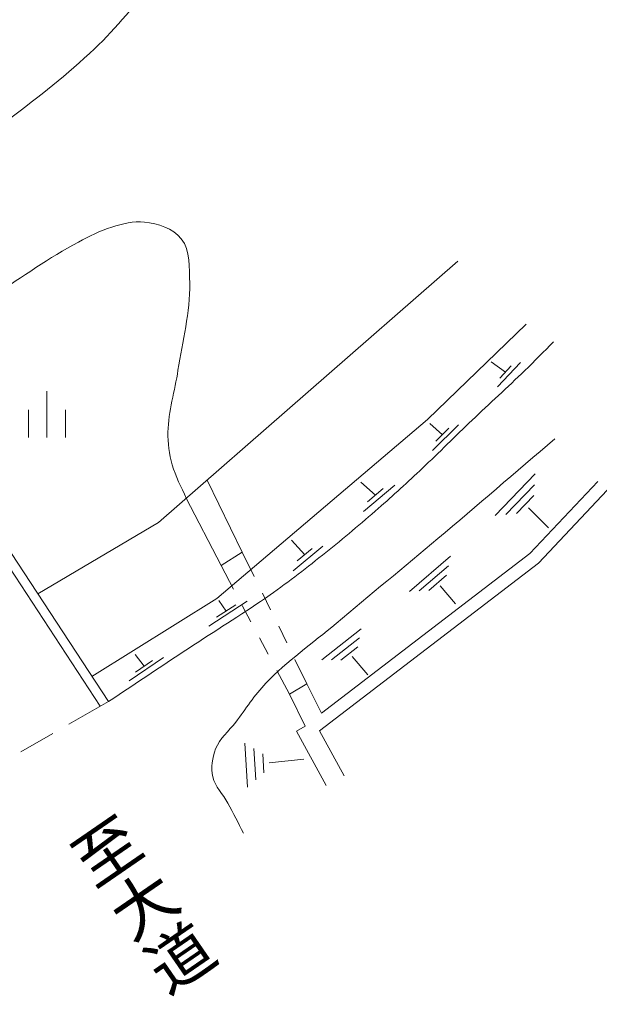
# Model space of a CAD drawing. Units: millimetres, scale not verified. Extents: x 40000 to 680000, y 20000 to 380000.
# Drawn here: x 503480 to 534879, y 247164 to 300089 of the extents above; entities that cross this region are included whole.
import ezdxf
from ezdxf.enums import TextEntityAlignment as Align

# ---------------------------------------------------------------- set-up
doc = ezdxf.new("R2010")
doc.units = ezdxf.units.MM
doc.header["$LTSCALE"] = 1000
doc.layers.add('M-BGD', color=7, linetype='Continuous', lineweight=13)
doc.layers.add('M-BGD-HTXT', color=7, linetype='Continuous')
doc.styles.add('@ＭＳ ゴシック', font='')
doc.styles.get('@ＭＳ ゴシック').set_extended_font_data('@MS Gothic')

msp = doc.modelspace()

# ---------------------------------------------------------------- linework, layer by layer
at = {"layer": 'M-BGD'}
for p, q in [((484179, 299051), (507852, 262889)), ((484614, 299299), (508287, 263138)), ((527211, 286999), (511009, 272846)), ((529795, 280993), (529022, 281549)), ((530609, 281512), (529367, 280195)), ((530105, 281322), (529484, 280663)), ((504960, 279949), (504960, 277449)), ((503960, 278949), (503960, 277449)), ((505960, 278949), (505960, 277449)), ((526373, 277596), (525700, 278213)), ((527246, 278138), (525837, 276746)), ((526725, 277944), (526021, 277248)), ((529227, 273224), (531399, 275481)), ((513636, 275141), (515539, 271233)), ((522751, 274325), (521962, 275031)), ((523799, 274861), (522098, 273435)), ((529809, 273278), (531361, 274890)), ((534787, 275067), (531104, 271163)), ((512508, 274155), (514390, 270514)), ((523177, 274681), (522326, 273968)), ((530392, 273331), (531322, 274298)), ((531574, 270642), (535296, 274586)), ((531038, 273635), (532126, 272559)), ((511009, 272846), (504465, 268977)), ((518918, 271095), (518196, 271890)), ((519908, 271567), (518290, 270225)), ((514390, 270514), (515539, 271233)), ((516188, 269911), (515539, 271233)), ((519323, 271430), (518514, 270759)), ((531104, 271163), (519824, 262514)), ((524602, 269102), (526816, 271020)), ((514390, 270514), (515070, 269234)), ((531574, 270642), (519720, 261552)), ((525125, 269131), (526707, 270501)), ((525648, 269160), (526597, 269982)), ((526261, 269408), (527089, 268429)), ((517070, 268116), (516629, 269013)), ((507401, 264491), (514160, 268721)), ((515805, 268585), (513721, 267217)), ((515184, 268388), (514142, 267704)), ((514663, 268046), (514263, 268624)), ((515539, 268351), (516007, 267468)), ((517952, 266321), (517511, 267218)), ((519848, 265403), (521978, 267082)), ((516476, 266585), (516945, 265701)), ((520366, 265394), (521887, 266593)), ((510219, 265052), (509746, 265691)), ((520883, 265384), (521796, 266104)), ((511266, 265522), (509407, 264263)), ((510683, 265367), (509754, 264737)), ((519042, 264101), (518393, 265423)), ((521481, 265578), (522334, 264580)), ((517414, 264818), (518093, 263538)), ((518093, 263538), (519042, 264101)), ((519042, 264101), (519824, 262514)), ((506155, 261913), (508287, 263138)), ((518944, 261810), (518093, 263538)), ((518478, 261532), (518944, 261810)), ((520081, 258586), (518478, 261532)), ((521048, 259111), (519720, 261552)), ((503554, 260419), (505288, 261415)), ((515814, 258503), (515682, 260882)), ((516265, 258892), (516171, 260591)), ((516715, 259281), (516659, 260301)), ((517000, 259824), (518878, 260021))]:
    msp.add_line(p, q, dxfattribs=at)
msp.add_lwpolyline([(514160, 268721), (525568, 278423), (530918, 283592)], dxfattribs=at)
for points, knots in [([(492353, 287477), (495876, 289884), (499511, 292135), (502923, 294698), (504515, 295895), (506085, 297132), (507534, 298499), (508751, 299647), (509752, 301008), (510947, 302179), (512118, 303325), (513290, 304487), (514620, 305443), (516507, 306801), (518654, 307755), (520672, 308911)], [0, 0, 0, 0, 1, 1, 1, 2, 2, 2, 3, 3, 3, 4, 4, 4, 5, 5, 5, 5]), ([(496328, 281406), (498262, 282662), (500187, 283932), (502129, 285175), (503634, 286138), (505089, 287187), (506663, 288031), (507247, 288345), (507841, 288659), (508476, 288847), (509048, 289017), (509654, 289201), (510245, 289119), (510968, 289020), (511788, 288787), (512239, 288213), (512743, 287571), (512671, 286625), (512693, 285810), (512734, 284224), (512291, 282663), (512058, 281095), (511892, 279974), (511533, 278873), (511514, 277740), (511504, 277146), (511586, 276545), (511741, 275972), (511912, 275337), (512252, 274761), (512508, 274155)], [0, 0, 0, 0, 1, 1, 1, 2, 2, 2, 3, 3, 3, 4, 4, 4, 5, 5, 5, 6, 6, 6, 7, 7, 7, 8, 8, 8, 9, 9, 9, 10, 10, 10, 10]), ([(532394, 282630), (531874, 282110), (531362, 281583), (530835, 281071), (529897, 280160), (528928, 279282), (527982, 278379), (527080, 277518), (526201, 276633), (525292, 275780), (524507, 275043), (523714, 274313), (522904, 273604), (521973, 272789), (521029, 271988), (520063, 271216), (519075, 270426), (518074, 269649), (517041, 268919), (515699, 267971), (514292, 267119), (512921, 266214), (511374, 265193), (509831, 264164), (508287, 263138)], [0, 0, 0, 0, 1, 1, 1, 2, 2, 2, 3, 3, 3, 4, 4, 4, 5, 5, 5, 6, 6, 6, 7, 7, 7, 8, 8, 8, 8]), ([(532461, 277369), (530349, 275568), (528246, 273757), (526125, 271967), (524299, 270426), (522452, 268912), (520624, 267373), (519350, 266300), (517966, 265344), (516816, 264139), (516201, 263494), (515723, 262732), (515184, 262023), (514818, 261542), (514315, 261135), (514096, 260572), (513912, 260100), (513839, 259556), (513945, 259061), (514059, 258527), (514499, 258120), (514761, 257640), (515054, 257102), (515325, 256552), (515607, 256008)], [0, 0, 0, 0, 1, 1, 1, 2, 2, 2, 3, 3, 3, 4, 4, 4, 5, 5, 5, 6, 6, 6, 7, 7, 7, 8, 8, 8, 8])]:
    msp.add_open_spline(points, degree=3, knots=knots, dxfattribs=at)

# ---------------------------------------------------------------- texts
at = {"layer": 'M-BGD-HTXT', "style": '@ＭＳ ゴシック'}
msp.add_text('至大道', height=2566, rotation=304.531, dxfattribs=at).set_placement((510133, 252167), align=Align.MIDDLE_CENTER)

doc.saveas('drawing.dxf')
